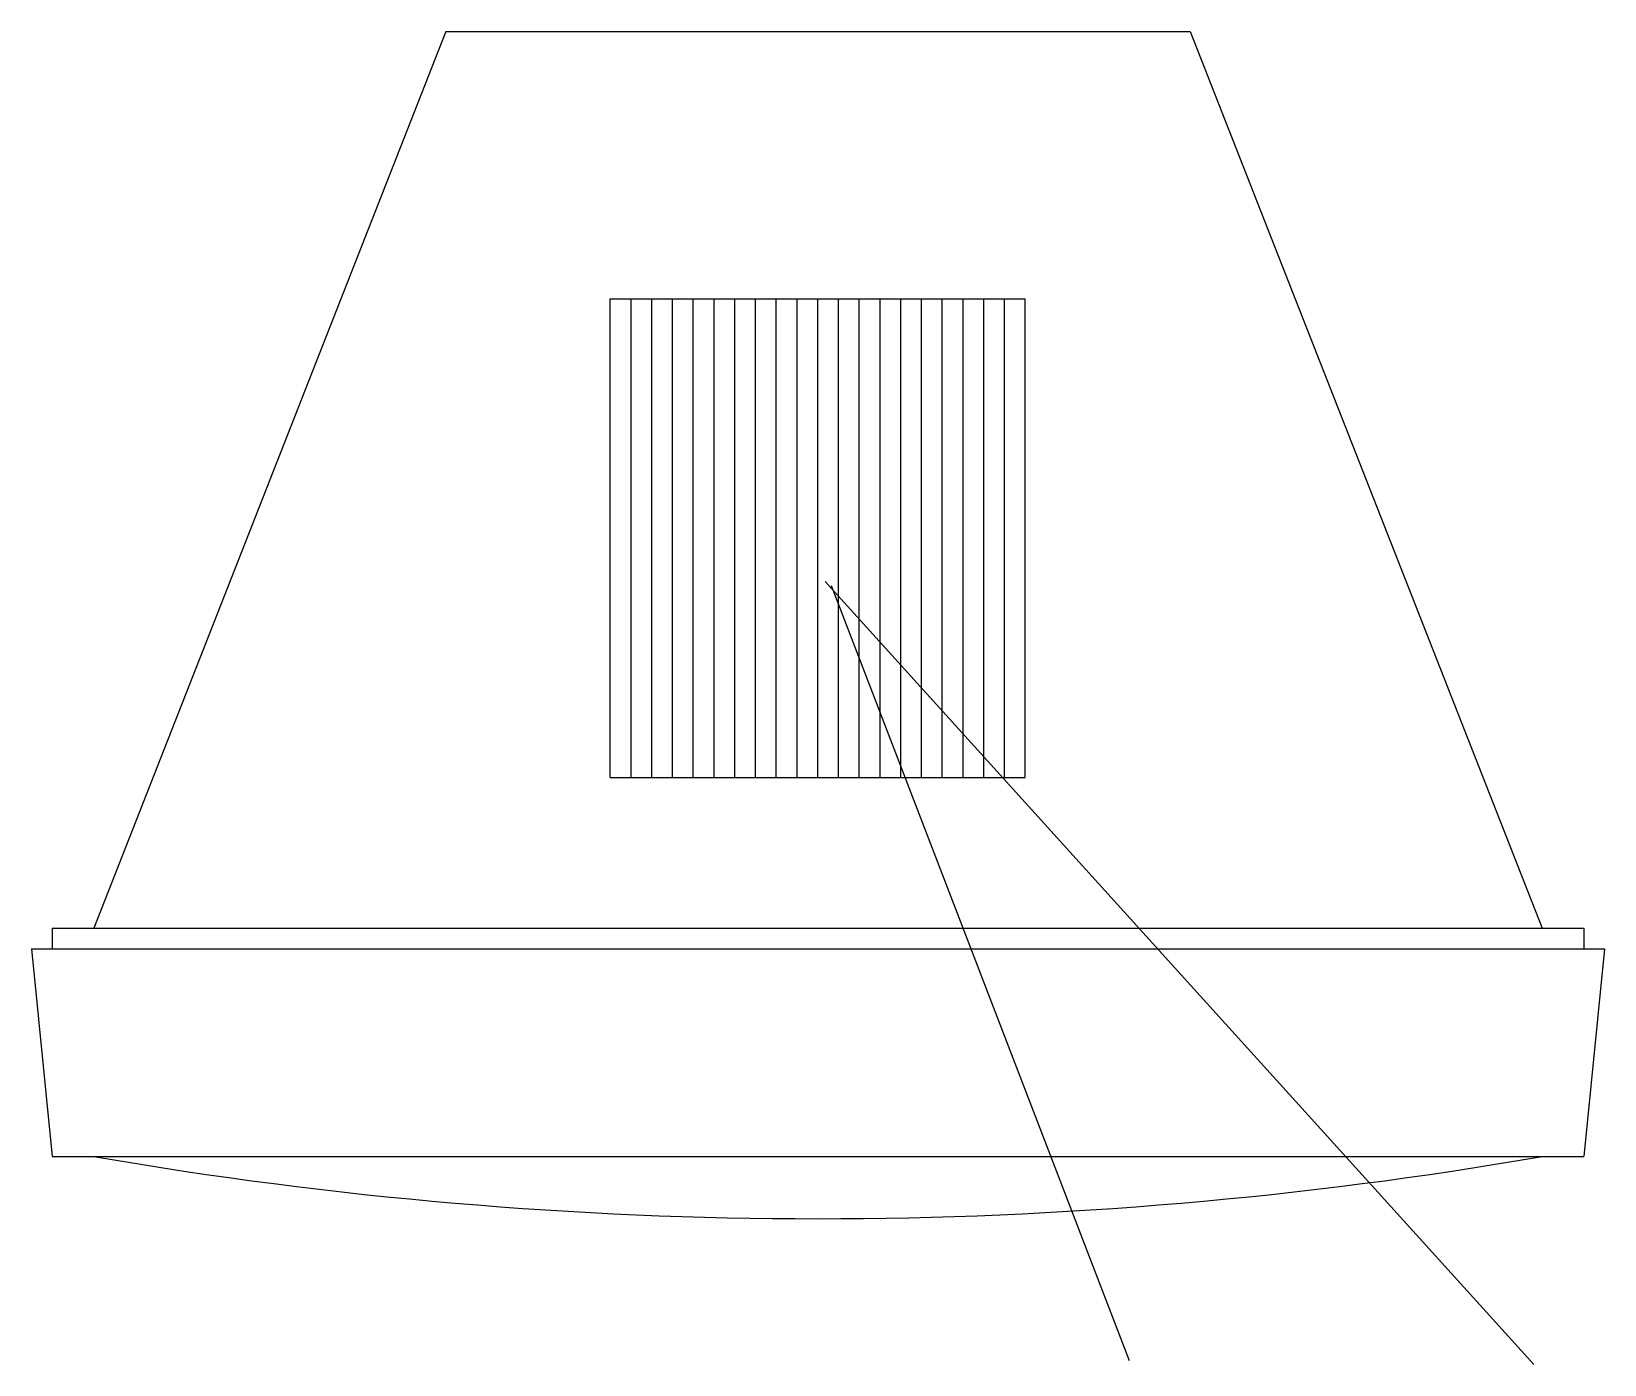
# Model space of a CAD drawing. Extents: x 0.426 to 1.136, y 0.638 to 1.24.
import ezdxf

# ---------------------------------------------------------------- set-up
doc = ezdxf.new("R2010")
doc.units = 0
doc.layers.get('0').update_dxf_attribs({"linetype": 'CONTINUOUS'})

msp = doc.modelspace()

# ---------------------------------------------------------------- linework, layer by layer
at = {"color": 0}
for p, q in [((0.613, 1.23979), (0.45397, 0.83479)), ((0.613, 1.23979), (0.94931, 1.23979)), ((0.94931, 1.23979), (1.10834, 0.83479)), ((0.68731, 0.90282), (0.68731, 1.11907)), ((0.68731, 1.11907), (0.87481, 1.11907)), ((0.69669, 0.90282), (0.69669, 1.11907)), ((0.70606, 0.90282), (0.70606, 1.11907)), ((0.71544, 0.90282), (0.71544, 1.11907)), ((0.72481, 0.90282), (0.72481, 1.11907)), ((0.73419, 0.90282), (0.73419, 1.11907)), ((0.74356, 0.90282), (0.74356, 1.11907)), ((0.75294, 0.90282), (0.75294, 1.11907)), ((0.76231, 0.90282), (0.76231, 1.11907)), ((0.77169, 0.90282), (0.77169, 1.11907)), ((0.78106, 0.97845), (0.78106, 1.11907)), ((0.78106, 0.90282), (0.78106, 1.11907)), ((0.79044, 0.90282), (0.79044, 1.11907)), ((0.79981, 0.90282), (0.79981, 1.11907)), ((0.80919, 0.90282), (0.80919, 1.11907)), ((0.81856, 0.90282), (0.81856, 1.11907)), ((0.82794, 0.90282), (0.82794, 1.11907)), ((0.83731, 0.90282), (0.83731, 1.11907)), ((0.84669, 0.90282), (0.84669, 1.11907)), ((0.85606, 0.90282), (0.85606, 1.11907)), ((0.86544, 0.90282), (0.86544, 1.11907)), ((0.87481, 0.90282), (0.87481, 1.11907)), ((0.68731, 0.90282), (0.87481, 0.90282)), ((0.43522, 0.83479), (1.12709, 0.83479)), ((0.43522, 0.83479), (0.43522, 0.82541)), ((1.12709, 0.83479), (1.12709, 0.82541)), ((0.42584, 0.82541), (0.43522, 0.73166)), ((0.42584, 0.82541), (1.13647, 0.82541)), ((1.13647, 0.82541), (1.12709, 0.73166)), ((0.43522, 0.73166), (1.12709, 0.73166))]:
    msp.add_line(p, q, dxfattribs=at)
for points in [[(0.78432, 0.99138), (1.10456, 0.63766)], [(0.78705, 0.98956), (0.9217, 0.63947)]]:
    msp.add_lwpolyline(points, dxfattribs=at)
msp.add_arc((0.78116, 2.62074), 1.9172, 260.17388, 279.82612, dxfattribs=at)

doc.saveas('drawing.dxf')
